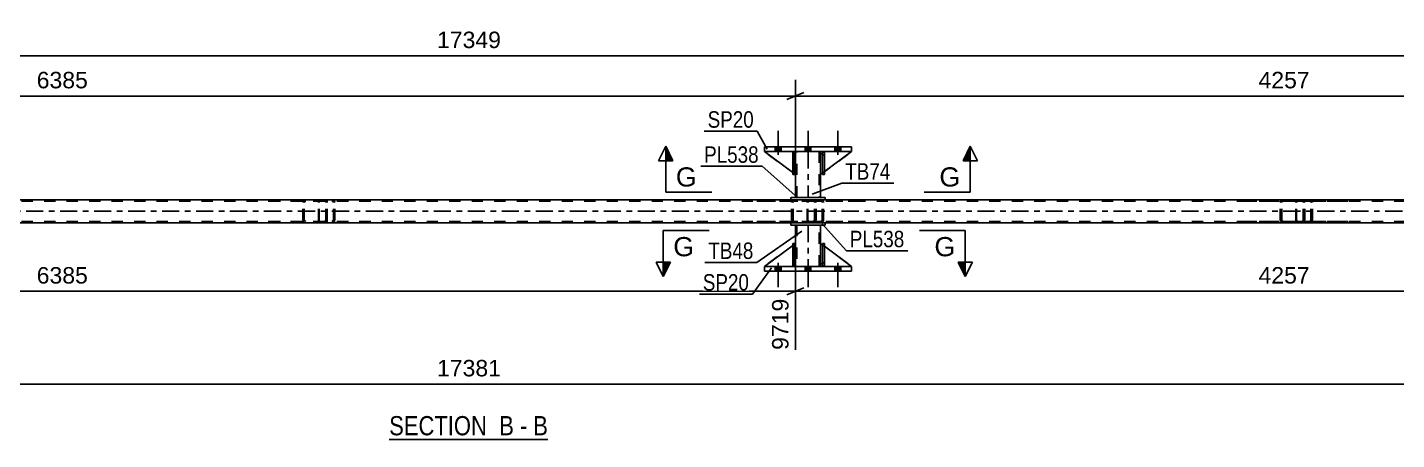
# Model space of a CAD drawing. Header units: millimetres. Extents: x -57 to 784, y -419 to 175.
# Drawn here: x 307.2 to 545.8, y -246.9 to -175.2 of the extents above; entities that cross this region are included whole.
import ezdxf

# ---------------------------------------------------------------- set-up
doc = ezdxf.new("R2010")
doc.units = ezdxf.units.MM
doc.linetypes.add('DXK_LINE_DOT2', pattern=[3.9198, 1.9599, -1.9599])
doc.linetypes.add('DXK_LINE_DOT3', pattern=[5.9187, 2.979, -0.9799, 0.9799, -0.9799])
doc.styles.add('Arial', font='ARIAL.TTF', dxfattribs={"height": 0.2})
doc.styles.add('Arial Narrow', font='ARIALN.TTF', dxfattribs={"height": 0.2})

# ---------------------------------------------------------------- blocks, each defined once
blk = doc.blocks.new('Unknown-122571493-17 - 4373')
at = {"color": 6, "linetype": 'Continuous'}
blk.add_line((370.27, -246.92), (397.92, -246.92), dxfattribs=at)
at = {"color": 0, "linetype": 'Continuous'}
blk.add_wipeout([(388.38, -246.17), (388.38, -242.67), (370.27, -242.67), (370.27, -246.17)], dxfattribs=at)
at = {"color": 7, "linetype": 'Continuous', "style": 'Arial Narrow'}
blk.add_text('SECTION ', height=3.34, dxfattribs=at).set_placement((370.27, -246.17))
at = {"color": 0, "linetype": 'Continuous'}
blk.add_wipeout([(391.99, -246.17), (391.99, -242.67), (389.43, -242.67), (389.43, -246.17)], dxfattribs=at)
at = {"color": 7, "linetype": 'Continuous', "style": 'Arial Narrow'}
blk.add_text('B', height=3.34, dxfattribs=at).set_placement((389.43, -246.17))
at = {"color": 0, "linetype": 'Continuous'}
blk.add_wipeout([(394.31, -246.17), (394.31, -242.67), (393.04, -242.67), (393.04, -246.17)], dxfattribs=at)
at = {"color": 7, "linetype": 'Continuous', "style": 'Arial Narrow'}
blk.add_text('-', height=3.34, dxfattribs=at).set_placement((393.04, -246.17))
at = {"color": 0, "linetype": 'Continuous'}
blk.add_wipeout([(397.92, -246.17), (397.92, -242.67), (395.36, -242.67), (395.36, -246.17)], dxfattribs=at)
at = {"color": 7, "linetype": 'Continuous', "style": 'Arial Narrow'}
blk.add_text('B', height=3.34, dxfattribs=at).set_placement((395.36, -246.17))
blk = doc.blocks.new('Part-122571493-4522 - 4373')
at = {"color": 2, "linetype": 'Continuous'}
for p, q in [((446.22, -209.19), (440.22, -209.19)), ((440.22, -209.19), (440.22, -209.59)), ((446.22, -209.59), (440.22, -209.59)), ((446.22, -209.19), (446.22, -209.59))]:
    blk.add_line(p, q, dxfattribs=at)
blk = doc.blocks.new('Part-122571493-4380 - 4373')
at = {"color": 7, "linetype": 'DXK_LINE_DOT2'}
for p, q in [((358.97, -205.19), (347.83, -205.19)), ((358.97, -205.43), (347.83, -205.43)), ((355.26, -205.5), (355.23, -205.67)), ((355.23, -208.71), (355.23, -205.67)), ((355.26, -205.48), (355.26, -205.5)), ((355.48, -205.67), (355.5, -205.58)), ((355.48, -208.71), (355.48, -205.67)), ((355.5, -205.58), (355.56, -205.5)), ((355.74, -205.19), (355.54, -205.23)), ((355.56, -205.5), (355.64, -205.45)), ((355.64, -205.45), (355.74, -205.43)), ((359.17, -205.23), (358.97, -205.19)), ((358.97, -205.43), (359.07, -205.45)), ((359.07, -205.45), (359.15, -205.5)), ((359.15, -205.5), (359.21, -205.58)), ((359.21, -205.58), (359.23, -205.67)), ((359.23, -208.71), (359.23, -205.67)), ((359.45, -205.5), (359.44, -205.48)), ((359.48, -205.67), (359.45, -205.5)), ((359.48, -208.71), (359.48, -205.67)), ((358.97, -208.95), (347.83, -208.95)), ((358.97, -209.19), (347.83, -209.19)), ((355.23, -208.71), (355.26, -208.89)), ((355.5, -208.8), (355.48, -208.71)), ((355.56, -208.88), (355.5, -208.8)), ((355.54, -209.15), (355.74, -209.19)), ((355.64, -208.93), (355.56, -208.88)), ((355.74, -208.95), (355.64, -208.93)), ((359.07, -208.93), (358.97, -208.95)), ((358.97, -209.19), (359.17, -209.15)), ((359.15, -208.88), (359.07, -208.93)), ((359.21, -208.8), (359.15, -208.88)), ((359.23, -208.71), (359.21, -208.8)), ((359.44, -208.89), (359.48, -208.71))]:
    blk.add_line(p, q, dxfattribs=at)
for centre, start, end in [((355.72, -205.69), 110.7583, 155.68), ((358.99, -205.69), 24.32, 69.2417), ((355.72, -208.69), 204.32, 249.2417), ((358.99, -208.69), 290.7583, 335.68)]:
    blk.add_arc(centre, 0.496, start, end, dxfattribs=at)
blk = doc.blocks.new('Bolt-122571493-4391 - 4373')
at = {"linetype": 'Continuous'}
for points in [[(438.54, -195.99), (437.5, -195.99), (437.5, -196.79), (438.54, -196.79)], [(438.54, -195.99), (437.5, -195.99), (437.5, -196.79), (438.54, -196.79)], [(438.54, -195.99), (437.5, -195.99), (437.5, -196.79), (438.54, -196.79)], [(443.74, -195.99), (442.7, -195.99), (442.7, -196.79), (443.74, -196.79)], [(443.74, -195.99), (442.7, -195.99), (442.7, -196.79), (443.74, -196.79)], [(448.94, -195.99), (447.9, -195.99), (447.9, -196.79), (448.94, -196.79)], [(448.94, -195.99), (447.9, -195.99), (447.9, -196.79), (448.94, -196.79)], [(448.94, -195.99), (447.9, -195.99), (447.9, -196.79), (448.94, -196.79)]]:
    blk.add_hatch(color=1, dxfattribs=at).paths.add_polyline_path(points)
at = {"color": 1, "linetype": 'Continuous'}
for p, q in [((438.02, -197.39), (438.02, -193.19)), ((438.02, -197.39), (438.02, -193.19)), ((438.02, -197.39), (438.02, -193.19)), ((443.22, -197.39), (443.22, -193.19)), ((443.22, -197.39), (443.22, -193.19)), ((448.42, -197.39), (448.42, -193.19)), ((448.42, -197.39), (448.42, -193.19)), ((448.42, -197.39), (448.42, -193.19)), ((437.5, -196.79), (437.5, -195.99)), ((437.5, -196.79), (437.5, -195.99)), ((437.5, -196.79), (437.5, -195.99)), ((438.54, -196.79), (438.54, -195.99)), ((438.54, -196.79), (438.54, -195.99)), ((438.54, -196.79), (438.54, -195.99)), ((442.7, -196.79), (442.7, -195.99)), ((442.7, -196.79), (442.7, -195.99)), ((443.74, -196.79), (443.74, -195.99)), ((443.74, -196.79), (443.74, -195.99)), ((447.9, -196.79), (447.9, -195.99)), ((447.9, -196.79), (447.9, -195.99)), ((447.9, -196.79), (447.9, -195.99)), ((448.94, -196.79), (448.94, -195.99)), ((448.94, -196.79), (448.94, -195.99)), ((448.94, -196.79), (448.94, -195.99))]:
    blk.add_line(p, q, dxfattribs=at)
blk = doc.blocks.new('Bolt-122571493-4392 - 4373')
at = {"linetype": 'Continuous'}
for points in [[(437.5, -217.59), (438.54, -217.59), (438.54, -216.79), (437.5, -216.79)], [(437.5, -217.59), (438.54, -217.59), (438.54, -216.79), (437.5, -216.79)], [(437.5, -217.59), (438.54, -217.59), (438.54, -216.79), (437.5, -216.79)], [(442.7, -217.59), (443.74, -217.59), (443.74, -216.79), (442.7, -216.79)], [(442.7, -217.59), (443.74, -217.59), (443.74, -216.79), (442.7, -216.79)], [(447.9, -217.59), (448.94, -217.59), (448.94, -216.79), (447.9, -216.79)], [(447.9, -217.59), (448.94, -217.59), (448.94, -216.79), (447.9, -216.79)], [(447.9, -217.59), (448.94, -217.59), (448.94, -216.79), (447.9, -216.79)]]:
    blk.add_hatch(color=1, dxfattribs=at).paths.add_polyline_path(points)
at = {"color": 1, "linetype": 'Continuous'}
for p, q in [((437.5, -216.79), (437.5, -217.59)), ((437.5, -216.79), (437.5, -217.59)), ((437.5, -216.79), (437.5, -217.59)), ((438.02, -216.19), (438.02, -220.39)), ((438.02, -216.19), (438.02, -220.39)), ((438.02, -216.19), (438.02, -220.39)), ((438.54, -216.79), (438.54, -217.59)), ((438.54, -216.79), (438.54, -217.59)), ((438.54, -216.79), (438.54, -217.59)), ((442.7, -216.79), (442.7, -217.59)), ((442.7, -216.79), (442.7, -217.59)), ((443.22, -216.19), (443.22, -220.39)), ((443.22, -216.19), (443.22, -220.39)), ((443.74, -216.79), (443.74, -217.59)), ((443.74, -216.79), (443.74, -217.59)), ((447.9, -216.79), (447.9, -217.59)), ((447.9, -216.79), (447.9, -217.59)), ((447.9, -216.79), (447.9, -217.59)), ((448.42, -216.19), (448.42, -220.39)), ((448.42, -216.19), (448.42, -220.39)), ((448.42, -216.19), (448.42, -220.39)), ((448.94, -216.79), (448.94, -217.59)), ((448.94, -216.79), (448.94, -217.59)), ((448.94, -216.79), (448.94, -217.59))]:
    blk.add_line(p, q, dxfattribs=at)
blk = doc.blocks.new('Part-122571493-4465 - 4373')
at = {"color": 7, "linetype": 'DXK_LINE_DOT2'}
for p, q in [((708.02, -205.43), (52.32, -205.43)), ((446.22, -205.19), (440.22, -205.19)), ((708.02, -208.95), (52.32, -208.95)), ((446.22, -209.19), (440.22, -209.19))]:
    blk.add_line(p, q, dxfattribs=at)
at = {"color": 7, "linetype": 'DXK_LINE_DOT3'}
blk.add_line((52.52, -207.19), (708.02, -207.19), dxfattribs=at)
at = {"color": 2, "linetype": 'Continuous'}
for p, q in [((440.22, -205.19), (190.81, -205.19)), ((610.49, -205.19), (446.22, -205.19)), ((440.22, -209.19), (190.81, -209.19)), ((610.49, -209.19), (446.22, -209.19))]:
    blk.add_line(p, q, dxfattribs=at)
blk = doc.blocks.new('Part-122571493-4466 - 4373')
at = {"color": 7, "linetype": 'DXK_LINE_DOT2'}
for p, q in [((446.02, -196.79), (445.42, -197.39)), ((445.42, -200.79), (450.82, -196.79)), ((445.42, -197.39), (445.42, -200.79)), ((450.82, -196.79), (446.02, -196.79))]:
    blk.add_line(p, q, dxfattribs=at)
blk = doc.blocks.new('Part-122571493-4467 - 4373')
at = {"color": 2, "linetype": 'Continuous'}
for p, q in [((445.77, -197.04), (445.42, -197.39)), ((445.42, -197.39), (445.42, -200.79)), ((450.82, -196.79), (446.09, -200.29)), ((445.42, -200.79), (445.77, -200.53))]:
    blk.add_line(p, q, dxfattribs=at)
at = {"color": 7, "linetype": 'DXK_LINE_DOT2'}
for p, q in [((446.02, -196.79), (445.77, -197.04)), ((450.82, -196.79), (446.02, -196.79)), ((450.82, -196.79), (450.82, -196.79)), ((450.82, -196.79), (450.82, -196.79)), ((446.09, -200.29), (445.77, -200.53))]:
    blk.add_line(p, q, dxfattribs=at)
blk = doc.blocks.new('Part-122571493-4468 - 4373')
at = {"color": 7, "linetype": 'DXK_LINE_DOT2'}
for p, q in [((441.02, -200.79), (435.62, -196.79)), ((435.62, -196.79), (440.42, -196.79)), ((440.42, -196.79), (441.02, -197.39)), ((441.02, -197.39), (440.42, -196.79)), ((441.02, -197.39), (441.02, -200.79)), ((441.02, -197.39), (441.02, -197.39)), ((441.02, -197.39), (441.02, -200.79))]:
    blk.add_line(p, q, dxfattribs=at)
blk = doc.blocks.new('Part-122571493-4469 - 4373')
at = {"color": 2, "linetype": 'Continuous'}
for p, q in [((440.57, -200.46), (435.62, -196.79)), ((440.57, -196.94), (440.42, -196.79)), ((441.02, -197.39), (440.89, -197.26)), ((441.02, -197.39), (441.02, -197.39)), ((441.02, -200.79), (441.02, -197.39)), ((440.89, -200.69), (441.02, -200.79)), ((441.02, -200.79), (441.02, -200.79))]:
    blk.add_line(p, q, dxfattribs=at)
at = {"color": 7, "linetype": 'DXK_LINE_DOT2'}
for p, q in [((440.42, -196.79), (435.62, -196.79)), ((435.62, -196.79), (435.62, -196.79)), ((440.42, -196.79), (441.02, -197.39)), ((440.89, -197.26), (440.57, -196.94)), ((441.02, -197.39), (441.02, -200.79)), ((440.89, -200.69), (440.57, -200.46))]:
    blk.add_line(p, q, dxfattribs=at)
blk = doc.blocks.new('Part-122571493-4470 - 4373')
at = {"color": 7, "linetype": 'DXK_LINE_DOT2'}
for p, q in [((440.57, -197.39), (440.57, -196.79)), ((440.57, -196.79), (440.57, -196.79)), ((440.57, -196.79), (440.57, -200.79)), ((440.57, -196.79), (440.89, -196.79)), ((440.57, -200.79), (440.57, -197.39)), ((440.57, -197.39), (440.89, -197.39)), ((440.89, -196.79), (440.89, -197.39)), ((440.89, -200.79), (440.89, -196.79)), ((440.89, -197.39), (440.89, -200.79)), ((440.57, -200.79), (440.89, -200.79))]:
    blk.add_line(p, q, dxfattribs=at)
blk = doc.blocks.new('Part-122571493-4471 - 4373')
at = {"color": 7, "linetype": 'DXK_LINE_DOT2'}
for p, q in [((445.77, -197.39), (445.77, -196.79)), ((445.77, -196.79), (445.77, -196.79)), ((445.77, -196.79), (445.77, -200.79)), ((445.77, -196.79), (446.09, -196.79)), ((445.77, -200.79), (445.77, -197.39)), ((445.77, -197.39), (446.09, -197.39)), ((446.09, -196.79), (446.09, -197.39)), ((446.09, -200.79), (446.09, -196.79)), ((446.09, -197.39), (446.09, -200.79)), ((445.77, -200.79), (446.09, -200.79))]:
    blk.add_line(p, q, dxfattribs=at)
blk = doc.blocks.new('Part-122571493-4498 - 4373')
at = {"color": 2, "linetype": 'Continuous'}
for p, q in [((440.57, -213.12), (435.62, -216.79)), ((441.02, -212.79), (440.89, -212.88)), ((441.02, -216.19), (441.02, -212.79)), ((440.57, -216.63), (440.42, -216.79)), ((441.02, -216.19), (440.89, -216.31)), ((441.02, -216.19), (441.02, -216.19))]:
    blk.add_line(p, q, dxfattribs=at)
at = {"color": 7, "linetype": 'DXK_LINE_DOT2'}
for p, q in [((440.89, -212.88), (440.57, -213.12)), ((441.02, -216.19), (441.02, -212.79)), ((435.62, -216.79), (435.62, -216.79)), ((435.62, -216.79), (440.42, -216.79)), ((441.02, -216.19), (440.42, -216.79)), ((440.89, -216.31), (440.57, -216.63))]:
    blk.add_line(p, q, dxfattribs=at)
blk = doc.blocks.new('Part-122571493-4499 - 4373')
at = {"color": 7, "linetype": 'DXK_LINE_DOT2'}
for p, q in [((440.57, -212.79), (440.89, -212.79)), ((440.57, -216.19), (440.57, -212.79)), ((440.57, -212.79), (440.57, -216.79)), ((440.89, -212.79), (440.89, -216.19)), ((440.89, -216.79), (440.89, -212.88)), ((440.89, -216.19), (440.57, -216.19)), ((440.57, -216.79), (440.57, -216.19)), ((440.89, -216.79), (440.57, -216.79)), ((440.89, -216.19), (440.89, -216.79)), ((440.89, -216.79), (440.89, -216.79))]:
    blk.add_line(p, q, dxfattribs=at)
blk = doc.blocks.new('Part-122571493-4500 - 4373')
at = {"color": 7, "linetype": 'DXK_LINE_DOT2'}
for p, q in [((446.09, -212.79), (445.77, -212.79)), ((445.77, -216.19), (445.77, -212.79)), ((445.77, -212.79), (445.77, -216.79)), ((446.09, -212.79), (446.09, -216.19)), ((446.09, -216.79), (446.09, -212.79)), ((446.09, -216.19), (445.77, -216.19)), ((445.77, -216.79), (445.77, -216.19)), ((446.09, -216.79), (445.77, -216.79)), ((446.09, -216.19), (446.09, -216.79)), ((446.09, -216.79), (446.09, -216.79))]:
    blk.add_line(p, q, dxfattribs=at)
blk = doc.blocks.new('Part-122571493-4501 - 4373')
at = {"color": 2, "linetype": 'Continuous'}
for p, q in [((440.57, -216.79), (440.57, -212.79)), ((440.57, -212.79), (440.89, -212.79)), ((440.89, -216.79), (440.89, -212.79)), ((440.57, -216.79), (440.57, -216.79)), ((440.89, -216.79), (440.57, -216.79))]:
    blk.add_line(p, q, dxfattribs=at)
at = {"color": 7, "linetype": 'DXK_LINE_DOT2'}
for p, q in [((440.57, -212.79), (440.57, -216.19)), ((440.89, -216.19), (440.89, -212.79)), ((440.57, -216.19), (440.57, -216.79)), ((440.57, -216.19), (440.89, -216.19)), ((440.57, -216.79), (440.57, -216.79)), ((440.57, -216.79), (440.57, -216.79)), ((440.89, -216.79), (440.89, -216.19)), ((440.89, -216.79), (440.89, -216.79))]:
    blk.add_line(p, q, dxfattribs=at)
blk = doc.blocks.new('Part-122571493-4502 - 4373')
at = {"color": 2, "linetype": 'Continuous'}
for p, q in [((445.77, -216.79), (445.77, -212.79)), ((445.77, -212.79), (446.09, -212.79)), ((446.09, -216.79), (446.09, -212.79)), ((445.77, -216.79), (445.77, -216.79)), ((446.09, -216.79), (445.77, -216.79))]:
    blk.add_line(p, q, dxfattribs=at)
at = {"color": 7, "linetype": 'DXK_LINE_DOT2'}
for p, q in [((445.77, -212.79), (445.77, -216.19)), ((446.09, -216.19), (446.09, -212.79)), ((445.77, -216.19), (445.77, -216.79)), ((445.77, -216.19), (446.09, -216.19)), ((445.77, -216.79), (445.77, -216.79)), ((445.77, -216.79), (445.77, -216.79)), ((446.09, -216.79), (446.09, -216.19)), ((446.09, -216.79), (446.09, -216.79))]:
    blk.add_line(p, q, dxfattribs=at)
blk = doc.blocks.new('Part-122571493-4577 - 4373')
at = {"color": 7, "linetype": 'DXK_LINE_DOT2'}
for p, q in [((529.24, -205.19), (518.1, -205.19)), ((529.24, -205.43), (518.1, -205.43)), ((525.53, -205.5), (525.49, -205.67)), ((525.49, -208.71), (525.49, -205.67)), ((525.53, -205.48), (525.53, -205.5)), ((525.75, -205.67), (525.77, -205.58)), ((525.75, -208.71), (525.75, -205.67)), ((525.77, -205.58), (525.82, -205.5)), ((526, -205.19), (525.81, -205.23)), ((525.82, -205.5), (525.91, -205.45)), ((525.91, -205.45), (526, -205.43)), ((529.44, -205.23), (529.24, -205.19)), ((529.24, -205.43), (529.34, -205.45)), ((529.34, -205.45), (529.42, -205.5)), ((529.42, -205.5), (529.48, -205.58)), ((529.48, -205.58), (529.5, -205.67)), ((529.5, -208.71), (529.5, -205.67)), ((529.71, -205.5), (529.71, -205.48)), ((529.75, -205.67), (529.71, -205.5)), ((529.75, -208.71), (529.75, -205.67)), ((529.24, -208.95), (518.1, -208.95)), ((529.24, -209.19), (518.1, -209.19)), ((525.49, -208.71), (525.53, -208.89)), ((525.77, -208.8), (525.75, -208.71)), ((525.82, -208.88), (525.77, -208.8)), ((525.81, -209.15), (526, -209.19)), ((525.91, -208.93), (525.82, -208.88)), ((526, -208.95), (525.91, -208.93)), ((529.34, -208.93), (529.24, -208.95)), ((529.24, -209.19), (529.44, -209.15)), ((529.42, -208.88), (529.34, -208.93)), ((529.48, -208.8), (529.42, -208.88)), ((529.5, -208.71), (529.48, -208.8)), ((529.71, -208.89), (529.75, -208.71))]:
    blk.add_line(p, q, dxfattribs=at)
for centre, start, end in [((525.99, -205.69), 110.7583, 155.68), ((529.26, -205.69), 24.32, 69.2417), ((525.99, -208.69), 204.32, 249.2417), ((529.26, -208.69), 290.7583, 335.68)]:
    blk.add_arc(centre, 0.496, start, end, dxfattribs=at)
blk = doc.blocks.new('Part-122571493-4517 - 4373')
at = {"color": 2, "linetype": 'Continuous'}
for p, q in [((441.02, -212.79), (441.02, -209.59)), ((445.42, -212.79), (445.42, -209.59)), ((441.02, -216.79), (441.02, -216.19)), ((445.42, -216.19), (445.42, -216.79))]:
    blk.add_line(p, q, dxfattribs=at)
at = {"color": 7, "linetype": 'DXK_LINE_DOT2'}
for p, q in [((445.42, -209.59), (441.02, -209.59)), ((441.26, -209.59), (441.26, -216.79)), ((445.18, -216.79), (445.18, -209.59)), ((441.02, -216.19), (441.02, -212.79)), ((445.42, -216.19), (445.42, -212.79)), ((445.42, -216.79), (441.02, -216.79))]:
    blk.add_line(p, q, dxfattribs=at)
at = {"color": 7, "linetype": 'DXK_LINE_DOT3'}
blk.add_line((443.22, -209.59), (443.22, -216.79), dxfattribs=at)
blk = doc.blocks.new('Part-122571493-4527 - 4373')
at = {"color": 2, "linetype": 'Continuous'}
for p, q in [((446.22, -204.79), (440.22, -204.79)), ((440.22, -204.79), (440.22, -205.19)), ((446.22, -204.79), (446.22, -205.19)), ((446.22, -205.19), (440.22, -205.19))]:
    blk.add_line(p, q, dxfattribs=at)
blk = doc.blocks.new('Part-122571493-4578 - 4373')
at = {"color": 7, "linetype": 'DXK_LINE_DOT2'}
for p, q in [((444.11, -205.19), (432.97, -205.19)), ((444.11, -205.43), (432.97, -205.43)), ((440.4, -205.5), (440.36, -205.67)), ((440.36, -208.71), (440.36, -205.67)), ((440.4, -205.48), (440.4, -205.5)), ((440.62, -205.67), (440.63, -205.58)), ((440.62, -208.71), (440.62, -205.67)), ((440.63, -205.58), (440.69, -205.5)), ((440.87, -205.19), (440.68, -205.23)), ((440.69, -205.5), (440.77, -205.45)), ((440.77, -205.45), (440.87, -205.43)), ((444.3, -205.23), (444.11, -205.19)), ((444.11, -205.43), (444.2, -205.45)), ((444.2, -205.45), (444.29, -205.5)), ((444.29, -205.5), (444.34, -205.58)), ((444.34, -205.58), (444.36, -205.67)), ((444.36, -208.71), (444.36, -205.67)), ((444.58, -205.5), (444.58, -205.48)), ((444.62, -205.67), (444.58, -205.5)), ((444.62, -208.71), (444.62, -205.67)), ((444.11, -208.95), (432.97, -208.95)), ((444.11, -209.19), (432.97, -209.19)), ((440.36, -208.71), (440.4, -208.89)), ((440.63, -208.8), (440.62, -208.71)), ((440.69, -208.88), (440.63, -208.8)), ((440.68, -209.15), (440.87, -209.19)), ((440.77, -208.93), (440.69, -208.88)), ((440.87, -208.95), (440.77, -208.93)), ((444.2, -208.93), (444.11, -208.95)), ((444.11, -209.19), (444.3, -209.15)), ((444.29, -208.88), (444.2, -208.93)), ((444.34, -208.8), (444.29, -208.88)), ((444.36, -208.71), (444.34, -208.8)), ((444.58, -208.89), (444.62, -208.71))]:
    blk.add_line(p, q, dxfattribs=at)
for centre, start, end in [((440.85, -205.69), 110.7583, 155.68), ((444.13, -205.69), 24.32, 69.2417), ((440.85, -208.69), 204.32, 249.2417), ((444.13, -208.69), 290.7583, 335.68)]:
    blk.add_arc(centre, 0.496, start, end, dxfattribs=at)
blk = doc.blocks.new('Part-122571493-4589 - 4373')
at = {"color": 7, "linetype": 'DXK_LINE_DOT2'}
for p, q in [((357.96, -205.48), (357.94, -205.67)), ((357.94, -208.71), (357.94, -205.67)), ((358.01, -205.33), (357.96, -205.48)), ((358.1, -205.23), (358.01, -205.33)), ((358.07, -205.67), (358.08, -205.58)), ((358.07, -208.71), (358.07, -205.67)), ((358.08, -205.58), (358.11, -205.5)), ((358.21, -205.19), (358.1, -205.23)), ((358.11, -205.5), (358.15, -205.45)), ((358.15, -205.45), (358.21, -205.43)), ((367.07, -205.19), (358.21, -205.19)), ((367.07, -205.43), (358.21, -205.43)), ((359.48, -205.43), (359.48, -205.19)), ((360.49, -205.23), (360.3, -205.19)), ((360.3, -205.43), (360.39, -205.45)), ((360.39, -205.45), (360.48, -205.5)), ((360.48, -205.5), (360.53, -205.58)), ((360.53, -205.58), (360.55, -205.67)), ((360.55, -208.71), (360.55, -205.67)), ((360.76, -205.5), (360.76, -205.48)), ((360.8, -205.67), (360.76, -205.5)), ((360.8, -208.71), (360.8, -205.67)), ((357.94, -208.71), (357.96, -208.89)), ((357.96, -208.89), (358.01, -209.05)), ((358.01, -209.05), (358.1, -209.15)), ((358.08, -208.8), (358.07, -208.71)), ((358.11, -208.88), (358.08, -208.8)), ((358.1, -209.15), (358.21, -209.19)), ((358.15, -208.93), (358.11, -208.88)), ((358.21, -208.95), (358.15, -208.93)), ((367.07, -208.95), (358.21, -208.95)), ((367.07, -209.19), (358.21, -209.19)), ((359.48, -209.19), (359.48, -208.95)), ((360.39, -208.93), (360.3, -208.95)), ((360.3, -209.19), (360.49, -209.15)), ((360.48, -208.88), (360.39, -208.93)), ((360.53, -208.8), (360.48, -208.88)), ((360.55, -208.71), (360.53, -208.8)), ((360.76, -208.89), (360.8, -208.71))]:
    blk.add_line(p, q, dxfattribs=at)
for centre, start, end in [((360.31, -205.68), 23.8494, 68.8059), ((360.31, -208.69), 291.1941, 336.1506)]:
    blk.add_arc(centre, 0.492, start, end, dxfattribs=at)
blk = doc.blocks.new('Part-122571493-4590 - 4373')
at = {"color": 7, "linetype": 'DXK_LINE_DOT2'}
for p, q in [((443.09, -205.48), (443.07, -205.67)), ((443.07, -208.71), (443.07, -205.67)), ((443.15, -205.33), (443.09, -205.48)), ((443.24, -205.23), (443.15, -205.33)), ((443.21, -205.67), (443.22, -205.58)), ((443.21, -208.71), (443.21, -205.67)), ((443.22, -205.58), (443.24, -205.5)), ((443.34, -205.19), (443.24, -205.23)), ((443.24, -205.5), (443.29, -205.45)), ((443.29, -205.45), (443.34, -205.43)), ((452.2, -205.19), (443.34, -205.19)), ((452.2, -205.43), (443.34, -205.43)), ((444.62, -205.43), (444.62, -205.19)), ((445.62, -205.23), (445.43, -205.19)), ((445.43, -205.43), (445.53, -205.45)), ((445.53, -205.45), (445.61, -205.5)), ((445.61, -205.5), (445.66, -205.58)), ((445.66, -205.58), (445.68, -205.67)), ((445.68, -208.71), (445.68, -205.67)), ((445.9, -205.5), (445.9, -205.48)), ((445.93, -205.67), (445.9, -205.5)), ((445.93, -208.71), (445.93, -205.67)), ((443.07, -208.71), (443.09, -208.89)), ((443.09, -208.89), (443.15, -209.05)), ((443.15, -209.05), (443.24, -209.15)), ((443.22, -208.8), (443.21, -208.71)), ((443.24, -208.88), (443.22, -208.8)), ((443.29, -208.93), (443.24, -208.88)), ((443.24, -209.15), (443.34, -209.19)), ((443.34, -208.95), (443.29, -208.93)), ((452.2, -208.95), (443.34, -208.95)), ((452.2, -209.19), (443.34, -209.19)), ((444.62, -209.19), (444.62, -208.95)), ((445.53, -208.93), (445.43, -208.95)), ((445.43, -209.19), (445.62, -209.15)), ((445.61, -208.88), (445.53, -208.93)), ((445.66, -208.8), (445.61, -208.88)), ((445.68, -208.71), (445.66, -208.8)), ((445.9, -208.89), (445.93, -208.71))]:
    blk.add_line(p, q, dxfattribs=at)
for centre, start, end in [((445.45, -205.68), 23.8494, 68.8059), ((445.45, -208.69), 291.1941, 336.1506)]:
    blk.add_arc(centre, 0.492, start, end, dxfattribs=at)
blk = doc.blocks.new('Part-122571493-4591 - 4373')
at = {"color": 7, "linetype": 'DXK_LINE_DOT2'}
for p, q in [((528.22, -205.48), (528.2, -205.67)), ((528.2, -208.71), (528.2, -205.67)), ((528.28, -205.33), (528.22, -205.48)), ((528.37, -205.23), (528.28, -205.33)), ((528.34, -205.67), (528.35, -205.58)), ((528.34, -208.71), (528.34, -205.67)), ((528.35, -205.58), (528.38, -205.5)), ((528.47, -205.19), (528.37, -205.23)), ((528.38, -205.5), (528.42, -205.45)), ((528.42, -205.45), (528.47, -205.43)), ((537.33, -205.19), (528.47, -205.19)), ((537.33, -205.43), (528.47, -205.43)), ((529.75, -205.43), (529.75, -205.19)), ((530.76, -205.23), (530.57, -205.19)), ((530.57, -205.43), (530.66, -205.45)), ((530.66, -205.45), (530.74, -205.5)), ((530.74, -205.5), (530.8, -205.58)), ((530.8, -205.58), (530.82, -205.67)), ((530.82, -208.71), (530.82, -205.67)), ((531.03, -205.5), (531.03, -205.48)), ((531.07, -205.67), (531.03, -205.5)), ((531.07, -208.71), (531.07, -205.67)), ((528.2, -208.71), (528.22, -208.89)), ((528.22, -208.89), (528.28, -209.05)), ((528.28, -209.05), (528.37, -209.15)), ((528.35, -208.8), (528.34, -208.71)), ((528.38, -208.88), (528.35, -208.8)), ((528.37, -209.15), (528.47, -209.19)), ((528.42, -208.93), (528.38, -208.88)), ((528.47, -208.95), (528.42, -208.93)), ((537.33, -208.95), (528.47, -208.95)), ((537.33, -209.19), (528.47, -209.19)), ((529.75, -209.19), (529.75, -208.95)), ((530.66, -208.93), (530.57, -208.95)), ((530.57, -209.19), (530.76, -209.15)), ((530.74, -208.88), (530.66, -208.93)), ((530.8, -208.8), (530.74, -208.88)), ((530.82, -208.71), (530.8, -208.8)), ((531.03, -208.89), (531.07, -208.71))]:
    blk.add_line(p, q, dxfattribs=at)
for centre, start, end in [((530.58, -205.68), 23.8494, 68.8059), ((530.58, -208.69), 291.1941, 336.1506)]:
    blk.add_arc(centre, 0.492, start, end, dxfattribs=at)
blk = doc.blocks.new('Part-122571493-4598 - 4373')
at = {"color": 7, "linetype": 'DXK_LINE_DOT2'}
for p, q in [((441.02, -212.79), (435.62, -216.79)), ((441.02, -216.19), (441.02, -212.79)), ((441.02, -212.79), (441.02, -216.19)), ((435.62, -216.79), (440.42, -216.79)), ((440.42, -216.79), (441.02, -216.19)), ((441.02, -216.19), (440.42, -216.79)), ((441.02, -216.19), (441.02, -216.19))]:
    blk.add_line(p, q, dxfattribs=at)
blk = doc.blocks.new('Part-122571493-4599 - 4373')
at = {"color": 2, "linetype": 'Continuous'}
for p, q in [((445.42, -216.19), (445.42, -212.79)), ((445.42, -212.79), (445.77, -213.05)), ((450.82, -216.79), (446.09, -213.29)), ((445.77, -216.54), (445.42, -216.19))]:
    blk.add_line(p, q, dxfattribs=at)
at = {"color": 7, "linetype": 'DXK_LINE_DOT2'}
for p, q in [((446.09, -213.29), (445.77, -213.05)), ((445.77, -216.54), (446.02, -216.79)), ((446.02, -216.79), (450.82, -216.79))]:
    blk.add_line(p, q, dxfattribs=at)
blk = doc.blocks.new('Part-122571493-4600 - 4373')
at = {"color": 7, "linetype": 'DXK_LINE_DOT2'}
for p, q in [((445.42, -216.19), (445.42, -212.79)), ((445.42, -212.79), (450.82, -216.79)), ((446.02, -216.79), (445.42, -216.19)), ((450.82, -216.79), (446.02, -216.79))]:
    blk.add_line(p, q, dxfattribs=at)
blk = doc.blocks.new('Part-122571493-4605 - 4373')
at = {"color": 2, "linetype": 'Continuous'}
for p, q in [((441.02, -196.79), (441.02, -197.39)), ((445.42, -196.79), (445.42, -197.39)), ((441.02, -200.79), (441.02, -204.79)), ((445.42, -200.79), (445.42, -204.79))]:
    blk.add_line(p, q, dxfattribs=at)
at = {"color": 7, "linetype": 'DXK_LINE_DOT2'}
for p, q in [((441.02, -196.79), (445.42, -196.79)), ((441.02, -197.39), (441.02, -200.79)), ((441.26, -204.79), (441.26, -196.79)), ((445.18, -196.79), (445.18, -204.79)), ((445.42, -197.39), (445.42, -200.79)), ((445.42, -204.79), (441.02, -204.79))]:
    blk.add_line(p, q, dxfattribs=at)
at = {"color": 7, "linetype": 'DXK_LINE_DOT3'}
blk.add_line((443.22, -196.79), (443.22, -204.79), dxfattribs=at)
blk = doc.blocks.new('Part-122571493-4606 - 4373')
at = {"color": 2, "linetype": 'Continuous'}
for p, q in [((446.09, -196.79), (445.77, -196.79)), ((445.77, -196.79), (445.77, -200.79)), ((446.09, -196.79), (446.09, -196.79)), ((446.09, -196.79), (446.09, -200.79)), ((446.09, -200.79), (445.77, -200.79))]:
    blk.add_line(p, q, dxfattribs=at)
at = {"color": 7, "linetype": 'DXK_LINE_DOT2'}
for p, q in [((445.77, -196.79), (445.77, -197.39)), ((445.77, -196.79), (445.77, -196.79)), ((446.09, -197.39), (445.77, -197.39)), ((445.77, -197.39), (445.77, -200.79)), ((446.09, -197.39), (446.09, -196.79)), ((446.09, -196.79), (446.09, -196.79)), ((446.09, -200.79), (446.09, -197.39))]:
    blk.add_line(p, q, dxfattribs=at)
blk = doc.blocks.new('Part-122571493-4607 - 4373')
at = {"color": 2, "linetype": 'Continuous'}
for p, q in [((440.89, -196.79), (440.57, -196.79)), ((440.57, -196.79), (440.57, -200.79)), ((440.89, -196.79), (440.89, -196.79)), ((440.89, -196.79), (440.89, -200.79)), ((440.89, -200.79), (440.57, -200.79))]:
    blk.add_line(p, q, dxfattribs=at)
at = {"color": 7, "linetype": 'DXK_LINE_DOT2'}
for p, q in [((440.57, -196.79), (440.57, -197.39)), ((440.57, -196.79), (440.57, -196.79)), ((440.89, -197.39), (440.57, -197.39)), ((440.57, -197.39), (440.57, -200.79)), ((440.89, -197.39), (440.89, -196.79)), ((440.89, -196.79), (440.89, -196.79)), ((440.89, -200.79), (440.89, -197.39))]:
    blk.add_line(p, q, dxfattribs=at)
blk = doc.blocks.new('Part-122571493-4612 - 4373')
at = {"color": 2, "linetype": 'Continuous'}
for p, q in [((435.62, -217.59), (435.62, -216.79)), ((435.62, -216.79), (450.82, -216.79)), ((450.82, -216.79), (450.82, -217.59)), ((450.82, -217.59), (435.62, -217.59))]:
    blk.add_line(p, q, dxfattribs=at)
blk = doc.blocks.new('Part-122571493-4617 - 4373')
at = {"color": 2, "linetype": 'Continuous'}
for p, q in [((435.62, -196.79), (435.62, -195.99)), ((435.62, -195.99), (450.82, -195.99)), ((450.82, -196.79), (435.62, -196.79)), ((450.82, -195.99), (450.82, -196.79))]:
    blk.add_line(p, q, dxfattribs=at)
blk = doc.blocks.new('StraightDimension-122571493-4703 - 4373')
at = {"color": 7, "linetype": 'Continuous'}
for p, q in [((441.02, -210.59), (441.02, -231.31)), ((611.28, -210.59), (611.28, -233.53)), ((442.52, -220.52), (439.52, -221.72)), ((441.02, -221.12), (611.28, -221.12)), ((609.78, -221.72), (612.78, -220.52))]:
    blk.add_line(p, q, dxfattribs=at)
at = {"color": 0}
blk.add_wipeout([(531.2, -220.37), (531.2, -216.17), (521.1, -216.17), (521.1, -220.37)], dxfattribs=at)
at = {"color": 0, "linetype": 'Continuous'}
blk.add_wipeout([(610.68, -221.82), (606.48, -221.82), (606.48, -234.13), (610.68, -234.13)], dxfattribs=at)
at = {"color": 3, "style": 'Arial'}
blk.add_text('4257', height=2.865, dxfattribs=at).set_placement((521.7, -219.77))
at = {"color": 3, "linetype": 'Continuous', "style": 'Arial'}
blk.add_text('13976', height=2.865, rotation=90.0002, dxfattribs=at).set_placement((610.08, -233.53))
blk = doc.blocks.new('StraightDimension-122571493-4693 - 4373')
at = {"color": 7, "linetype": 'Continuous'}
for p, q in [((441.02, -210.59), (441.02, -231.31)), ((185.61, -221.12), (441.02, -221.12)), ((439.52, -221.72), (442.52, -220.52))]:
    blk.add_line(p, q, dxfattribs=at)
at = {"color": 0}
blk.add_wipeout([(318.36, -220.37), (318.36, -216.17), (308.27, -216.17), (308.27, -220.37)], dxfattribs=at)
at = {"color": 0, "linetype": 'Continuous'}
blk.add_wipeout([(440.42, -221.82), (436.22, -221.82), (436.22, -231.91), (440.42, -231.91)], dxfattribs=at)
at = {"color": 3, "style": 'Arial'}
blk.add_text('6385', height=2.865, dxfattribs=at).set_placement((308.87, -219.77))
at = {"color": 3, "linetype": 'Continuous', "style": 'Arial'}
blk.add_text('9719', height=2.865, rotation=90.0002, dxfattribs=at).set_placement((439.82, -231.31))
blk = doc.blocks.new('StraightDimension-122571493-4737 - 4373')
at = {"color": 7, "linetype": 'Continuous'}
for p, q in [((441.02, -203.79), (441.02, -184.3)), ((611.28, -203.79), (611.28, -184.3)), ((442.52, -186.55), (439.52, -187.75)), ((441.02, -187.15), (611.28, -187.15)), ((609.78, -187.75), (612.78, -186.55))]:
    blk.add_line(p, q, dxfattribs=at)
at = {"color": 0}
blk.add_wipeout([(531.2, -186.4), (531.2, -182.2), (521.1, -182.2), (521.1, -186.4)], dxfattribs=at)
at = {"color": 3, "style": 'Arial'}
blk.add_text('4257', height=2.865, dxfattribs=at).set_placement((521.7, -185.8))
blk = doc.blocks.new('StraightDimension-122571493-4747 - 4373')
at = {"color": 7, "linetype": 'Continuous'}
for p, q in [((441.02, -203.79), (441.02, -184.3)), ((185.61, -187.15), (441.02, -187.15)), ((439.52, -187.75), (442.52, -186.55))]:
    blk.add_line(p, q, dxfattribs=at)
at = {"color": 0}
blk.add_wipeout([(318.36, -186.4), (318.36, -182.2), (308.27, -182.2), (308.27, -186.4)], dxfattribs=at)
at = {"color": 3, "style": 'Arial'}
blk.add_text('6385', height=2.865, dxfattribs=at).set_placement((308.87, -185.8))
blk = doc.blocks.new('StraightDimension-122571493-4789 - 4373')
at = {"color": 7, "linetype": 'Continuous'}
blk.add_line((51.67, -180.15), (716.64, -180.15), dxfattribs=at)
at = {"color": 0}
blk.add_wipeout([(390.31, -179.4), (390.31, -175.2), (378, -175.2), (378, -179.4)], dxfattribs=at)
at = {"color": 3, "style": 'Arial'}
blk.add_text('17349', height=2.865, dxfattribs=at).set_placement((378.6, -178.8))
blk = doc.blocks.new('StraightDimension-122571493-4813 - 4373')
at = {"color": 7, "linetype": 'Continuous'}
blk.add_line((51.04, -237.27), (717.28, -237.27), dxfattribs=at)
at = {"color": 0}
blk.add_wipeout([(390.32, -236.52), (390.32, -232.32), (378, -232.32), (378, -236.52)], dxfattribs=at)
at = {"color": 3, "style": 'Arial'}
blk.add_text('17381', height=2.865, dxfattribs=at).set_placement((378.6, -235.92))
blk = doc.blocks.new('Mark-122571493-4523 - 4373')
at = {"color": 0}
blk.add_wipeout([(434.64, -198.76), (434.64, -195.76), (425.13, -195.76), (425.13, -198.76)], dxfattribs=at)
blk.add_wipeout([(434.64, -198.76), (434.64, -195.76), (425.13, -195.76), (425.13, -198.76)], dxfattribs=at)
at = {"color": 30, "linetype": 'Continuous'}
for p in [(424.53, -199.36), (441.43, -204.88)]:
    blk.add_line(p, (435.24, -199.36), dxfattribs=at)
at = {"color": 3, "style": 'Arial Narrow'}
blk.add_text('PL538', height=2.863, dxfattribs=at).set_placement((425.13, -198.76))
blk = doc.blocks.new('Mark-122571493-4518 - 4373')
at = {"color": 0}
blk.add_wipeout([(460, -213.45), (460, -210.45), (450.5, -210.45), (450.5, -213.45)], dxfattribs=at)
blk.add_wipeout([(460, -213.45), (460, -210.45), (450.5, -210.45), (450.5, -213.45)], dxfattribs=at)
at = {"color": 30, "linetype": 'Continuous'}
for p, q in [((445.67, -209.37), (449.9, -214.05)), ((449.9, -214.05), (460.6, -214.05))]:
    blk.add_line(p, q, dxfattribs=at)
at = {"color": 3, "style": 'Arial Narrow'}
blk.add_text('PL538', height=2.863, dxfattribs=at).set_placement((450.5, -213.45))
blk = doc.blocks.new('Mark-122571493-4613 - 4373')
at = {"color": 0}
blk.add_wipeout([(433.78, -192.65), (433.78, -189.65), (425.74, -189.65), (425.74, -192.65)], dxfattribs=at)
blk.add_wipeout([(433.78, -192.65), (433.78, -189.65), (425.74, -189.65), (425.74, -192.65)], dxfattribs=at)
at = {"color": 30, "linetype": 'Continuous'}
for p in [(425.14, -193.25), (436.13, -196.39)]:
    blk.add_line(p, (434.38, -193.25), dxfattribs=at)
at = {"color": 3, "style": 'Arial Narrow'}
blk.add_text('SP20', height=2.863, dxfattribs=at).set_placement((425.74, -192.65))
blk = doc.blocks.new('Mark-122571493-4513 - 4373')
at = {"color": 0}
blk.add_wipeout([(433.71, -215.49), (433.71, -212.49), (425.86, -212.49), (425.86, -215.49)], dxfattribs=at)
blk.add_wipeout([(433.71, -215.49), (433.71, -212.49), (425.86, -212.49), (425.86, -215.49)], dxfattribs=at)
at = {"color": 30, "linetype": 'Continuous'}
for p in [(442.13, -210.65), (425.26, -216.09)]:
    blk.add_line(p, (434.31, -216.09), dxfattribs=at)
at = {"color": 3, "style": 'Arial Narrow'}
blk.add_text('TB48', height=2.863, dxfattribs=at).set_placement((425.86, -215.49))
blk = doc.blocks.new('Mark-122571493-4601 - 4373')
at = {"color": 0}
blk.add_wipeout([(457.56, -201.69), (457.56, -198.69), (449.71, -198.69), (449.71, -201.69)], dxfattribs=at)
blk.add_wipeout([(457.56, -201.69), (457.56, -198.69), (449.71, -198.69), (449.71, -201.69)], dxfattribs=at)
at = {"color": 30, "linetype": 'Continuous'}
for p, q in [((443.94, -204.22), (449.11, -202.29)), ((449.11, -202.29), (458.16, -202.29))]:
    blk.add_line(p, q, dxfattribs=at)
at = {"color": 3, "style": 'Arial Narrow'}
blk.add_text('TB74', height=2.863, dxfattribs=at).set_placement((449.71, -201.69))
blk = doc.blocks.new('Mark-122571493-4608 - 4373')
at = {"color": 0}
blk.add_wipeout([(432.94, -220.99), (432.94, -217.99), (424.9, -217.99), (424.9, -220.99)], dxfattribs=at)
blk.add_wipeout([(432.94, -220.99), (432.94, -217.99), (424.9, -217.99), (424.9, -220.99)], dxfattribs=at)
at = {"color": 30, "linetype": 'Continuous'}
for p in [(436.87, -217.06), (424.3, -221.59)]:
    blk.add_line(p, (433.54, -221.59), dxfattribs=at)
at = {"color": 3, "style": 'Arial Narrow'}
blk.add_text('SP20', height=2.863, dxfattribs=at).set_placement((424.9, -220.99))
blk = doc.blocks.new('SectionMark-122571493-4882 - 4373')
at = {"color": 6, "linetype": 'Continuous'}
for p, q in [((417.2, -198.39), (418.45, -195.89)), ((418.45, -203.89), (418.45, -195.89)), ((471.48, -203.89), (471.48, -195.89)), ((471.48, -195.89), (472.73, -198.39))]:
    blk.add_line(p, q, dxfattribs=at)
at = {"color": 0, "linetype": 'Continuous'}
for points in [[(423.83, -202.89), (423.83, -199.39), (420.2, -199.39), (420.2, -202.89)], [(469.73, -202.89), (469.73, -199.39), (466.1, -199.39), (466.1, -202.89)]]:
    blk.add_wipeout(points, dxfattribs=at)
at = {"linetype": 'Continuous'}
for points in [[(419.7, -198.39), (418.45, -198.39), (418.45, -195.89)], [(471.48, -198.39), (470.23, -198.39), (471.48, -195.89)]]:
    blk.add_hatch(color=6, dxfattribs=at).paths.add_polyline_path(points)
at = {"color": 6, "linetype": 'Continuous'}
for p, q in [((418.45, -195.89), (419.7, -198.39)), ((471.48, -195.89), (470.23, -198.39)), ((419.7, -198.39), (417.2, -198.39)), ((470.23, -198.39), (472.73, -198.39)), ((418.45, -203.89), (426.45, -203.89)), ((471.48, -203.89), (463.48, -203.89))]:
    blk.add_line(p, q, dxfattribs=at)
at = {"color": 3, "linetype": 'Continuous', "style": 'Arial'}
for p in [(420.2, -202.89), (466.1, -202.89)]:
    blk.add_text('G', height=3.34, dxfattribs=at).set_placement(p)
blk = doc.blocks.new('SectionMark-122571493-4884 - 4373')
at = {"color": 6, "linetype": 'Continuous'}
for p, q in [((418, -210.52), (418, -218.52)), ((470.62, -210.52), (470.62, -218.52)), ((418, -218.52), (416.75, -216.02)), ((471.87, -216.02), (470.62, -218.52))]:
    blk.add_line(p, q, dxfattribs=at)
at = {"color": 0, "linetype": 'Continuous'}
for points in [[(423.38, -215.02), (423.38, -211.52), (419.75, -211.52), (419.75, -215.02)], [(468.87, -215.02), (468.87, -211.52), (465.24, -211.52), (465.24, -215.02)]]:
    blk.add_wipeout(points, dxfattribs=at)
at = {"linetype": 'Continuous'}
for points in [[(418, -216.02), (419.25, -216.02), (418, -218.52)], [(469.37, -216.02), (470.62, -216.02), (470.62, -218.52)]]:
    blk.add_hatch(color=6, dxfattribs=at).paths.add_polyline_path(points)
at = {"color": 6, "linetype": 'Continuous'}
for p, q in [((418, -210.52), (426, -210.52)), ((470.62, -210.52), (462.62, -210.52)), ((419.25, -216.02), (416.75, -216.02)), ((418, -218.52), (419.25, -216.02)), ((469.37, -216.02), (471.87, -216.02)), ((470.62, -218.52), (469.37, -216.02))]:
    blk.add_line(p, q, dxfattribs=at)
at = {"color": 3, "linetype": 'Continuous', "style": 'Arial'}
for p in [(419.75, -215.02), (465.24, -215.02)]:
    blk.add_text('G', height=3.34, dxfattribs=at).set_placement(p)

msp = doc.modelspace()

# ---------------------------------------------------------------- block references
for name in ['Bolt-122571493-4391 - 4373', 'Part-122571493-4617 - 4373', 'Part-122571493-4468 - 4373', 'Part-122571493-4469 - 4373', 'Part-122571493-4470 - 4373', 'Part-122571493-4607 - 4373', 'Part-122571493-4605 - 4373', 'Part-122571493-4466 - 4373', 'Part-122571493-4467 - 4373', 'Part-122571493-4471 - 4373', 'Part-122571493-4606 - 4373', 'Part-122571493-4527 - 4373', 'Part-122571493-4465 - 4373', 'Part-122571493-4380 - 4373', 'Part-122571493-4589 - 4373', 'Part-122571493-4578 - 4373', 'Part-122571493-4590 - 4373', 'Part-122571493-4577 - 4373', 'Part-122571493-4591 - 4373', 'Part-122571493-4522 - 4373', 'Part-122571493-4517 - 4373', 'Part-122571493-4498 - 4373', 'Part-122571493-4598 - 4373', 'Part-122571493-4499 - 4373', 'Part-122571493-4501 - 4373', 'Part-122571493-4599 - 4373', 'Part-122571493-4600 - 4373', 'Part-122571493-4500 - 4373', 'Part-122571493-4502 - 4373', 'Part-122571493-4612 - 4373', 'Bolt-122571493-4392 - 4373', 'Unknown-122571493-17 - 4373']:
    msp.add_blockref(name, (0, 0))

# ---------------------------------------------------------------- next in the draw order: block references
for name in ['StraightDimension-122571493-4737 - 4373', 'StraightDimension-122571493-4703 - 4373']:
    msp.add_blockref(name, (0, 0))

# ---------------------------------------------------------------- next in the draw order: block references
for name in ['StraightDimension-122571493-4747 - 4373', 'StraightDimension-122571493-4693 - 4373']:
    msp.add_blockref(name, (0, 0))

# ---------------------------------------------------------------- next in the draw order: block references
for name in ['StraightDimension-122571493-4789 - 4373', 'StraightDimension-122571493-4813 - 4373']:
    msp.add_blockref(name, (0, 0))

# ---------------------------------------------------------------- next in the draw order: block references
for name in ['Mark-122571493-4523 - 4373', 'Mark-122571493-4601 - 4373', 'Mark-122571493-4518 - 4373', 'Mark-122571493-4513 - 4373']:
    msp.add_blockref(name, (0, 0))

# ---------------------------------------------------------------- next in the draw order: block references
for name in ['Mark-122571493-4613 - 4373', 'Mark-122571493-4608 - 4373']:
    msp.add_blockref(name, (0, 0))

# ---------------------------------------------------------------- next in the draw order: block references
for name in ['SectionMark-122571493-4882 - 4373', 'SectionMark-122571493-4884 - 4373']:
    msp.add_blockref(name, (0, 0))

doc.saveas('drawing.dxf')
